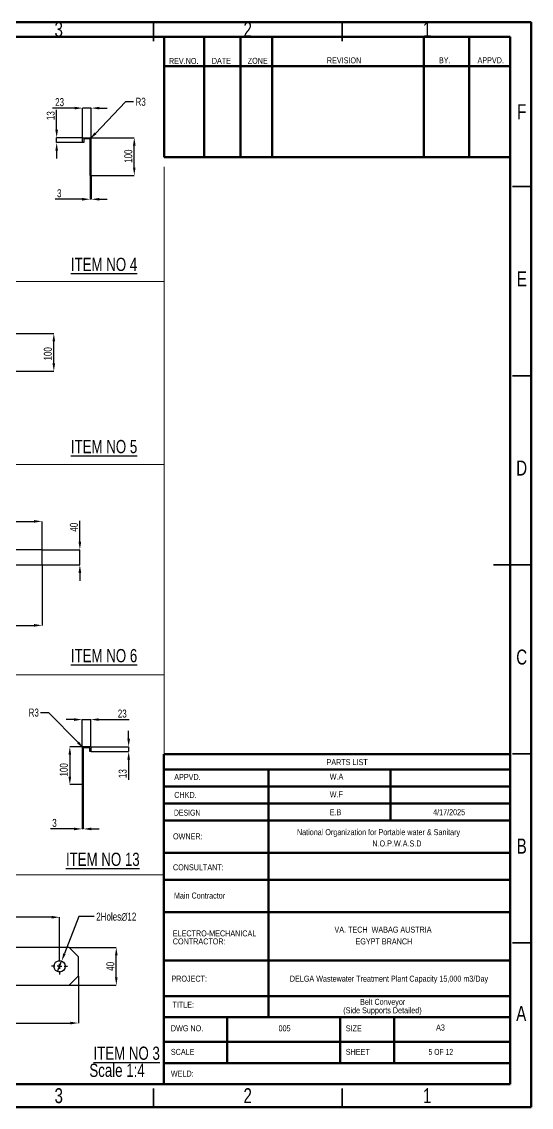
# Model space of a CAD drawing. Header units: millimetres. Extents: x 41 to 1868, y -696 to 319.
# Drawn here: x 311.5 to 446.3, y -316.7 to -29.5 of the extents above; entities that cross this region are included whole.
import ezdxf

# ---------------------------------------------------------------- set-up
doc = ezdxf.new("R2010")
doc.units = ezdxf.units.MM
doc.header["$PDSIZE"] = -1
doc.layers.add('BOLD', color=7, linetype='Continuous', lineweight=25)
doc.layers.add('FORMAT', color=7, linetype='Continuous')
doc.styles.add('SLDTEXTSTYLE0', font='TXT', dxfattribs={"width": 0.75})
doc.styles.add('SLDTEXTSTYLE8', font='TXT', dxfattribs={"width": 0.687299})
doc.styles.add('SLDTEXTSTYLE9', font='TXT', dxfattribs={"width": 0.678571})
doc.dimstyles.new('SLDDIMSTYLE17', dxfattribs={"dimtxt": 2.116667, "dimasz": 2.116667, "dimexe": 0, "dimexo": 0.625, "dimgap": 0.529167, "dimtad": 1, "dimdec": 0, "dimlfac": 10, "dimrnd": 1e-09, "dimzin": 12, "dimtxsty": 'SLDTEXTSTYLE0', "dimsah": 1, "dimcen": 2.5, "dimazin": 3, "dimtfac": 1, "dimtdec": 0, "dimtmove": 0, "dimatfit": 3, "dimfrac": 2, "dimtzin": 12})
doc.dimstyles.new('SLDDIMSTYLE19', dxfattribs={"dimtxt": 2.116667, "dimasz": 2.116667, "dimexe": 0, "dimexo": 0.625, "dimgap": 0.529167, "dimtad": 1, "dimdec": 0, "dimlfac": 10, "dimrnd": 1e-09, "dimzin": 12, "dimtxsty": 'SLDTEXTSTYLE0', "dimsah": 1, "dimcen": 0, "dimazin": 3, "dimtfac": 1, "dimtdec": 0, "dimtmove": 0, "dimatfit": 3, "dimfrac": 2, "dimtzin": 12})
doc.dimstyles.new('SLDDIMSTYLE21', dxfattribs={"dimtxt": 2.116667, "dimasz": 2.116667, "dimexe": 0, "dimexo": 0.625, "dimgap": 0.529167, "dimtad": 1, "dimdec": 0, "dimlfac": 4, "dimrnd": 1e-09, "dimzin": 12, "dimtxsty": 'SLDTEXTSTYLE0', "dimsah": 1, "dimcen": 2.5, "dimazin": 3, "dimtfac": 1, "dimtdec": 0, "dimtmove": 0, "dimatfit": 3, "dimfrac": 2, "dimtzin": 12})
doc.dimstyles.new('SLDDIMSTYLE22', dxfattribs={"dimtxt": 2.116667, "dimasz": 2.116667, "dimexe": 0, "dimexo": 0.625, "dimgap": 0.529167, "dimtad": 1, "dimdec": 0, "dimlfac": 4, "dimrnd": 1e-09, "dimzin": 12, "dimtxsty": 'SLDTEXTSTYLE0', "dimblk1": 'NONE', "dimsah": 1, "dimcen": 0, "dimazin": 3, "dimtfac": 1, "dimtdec": 0, "dimtmove": 0, "dimatfit": 3, "dimldrblk": 'NONE', "dimfrac": 2, "dimtzin": 12})
doc.dimstyles.new('SLDDIMSTYLE25', dxfattribs={"dimtxt": 2.116667, "dimasz": 2.116667, "dimexe": 0, "dimexo": 0.625, "dimgap": 0.529167, "dimtad": 1, "dimdec": 0, "dimlfac": 4, "dimrnd": 1e-09, "dimzin": 12, "dimtxsty": 'SLDTEXTSTYLE0', "dimsah": 1, "dimcen": 2.5, "dimazin": 3, "dimtfac": 1, "dimtdec": 0, "dimtmove": 0, "dimatfit": 0, "dimfrac": 2, "dimtzin": 12})
doc.dimstyles.new('SLDDIMSTYLE4', dxfattribs={"dimtxt": 2.116667, "dimasz": 2.116667, "dimexe": 0, "dimexo": 0.625, "dimgap": 0.529167, "dimtad": 1, "dimdec": 0, "dimlfac": 10, "dimrnd": 1e-09, "dimzin": 12, "dimtxsty": 'SLDTEXTSTYLE0', "dimsah": 1, "dimcen": 2.5, "dimazin": 3, "dimtfac": 1, "dimtdec": 0, "dimtmove": 0, "dimatfit": 0, "dimfrac": 2, "dimtzin": 12})

# ---------------------------------------------------------------- blocks, each defined once
blk = doc.blocks.new('SW_NOTE_0_39')
at = {"layer": 'FORMAT', "color": 0, "char_height": 3.5, "attachment_point": 2, "style": 'SLDTEXTSTYLE0'}
for s, insert in [('\\LITEM NO 3', (13.62, 4.51)), ('Scale 1:4', (11.07, -0.01))]:
    blk.add_mtext(s, dxfattribs=dict(at, insert=insert))
blk = doc.blocks.new('SW_NOTE_0_42')
at = {"color": 0, "linetype": 'Continuous', "lineweight": 0, "char_height": 1.5875, "attachment_point": 1, "style": 'SLDTEXTSTYLE0'}
for s, insert in [('ELECTRO-MECHANICAL', (0, 2.05)), ('CONTRACTOR:', (0, -0.07))]:
    blk.add_mtext(s, dxfattribs=dict(at, insert=insert))
blk = doc.blocks.new('SW_NOTE_0_43')
at = {"layer": 'BOLD', "color": 0, "char_height": 1.5875, "attachment_point": 2, "style": 'SLDTEXTSTYLE0'}
for s, insert in [('VA. TECH  WABAG AUSTRIA', (13.44, 2.05)), ('EGYPT BRANCH', (13.68, -1.07))]:
    blk.add_mtext(s, dxfattribs=dict(at, insert=insert))
blk = doc.blocks.new('*D808')
at = {"layer": 'Defpoints', "color": 0}
for p in [(329.32, -60.83), (329.52, -60.61)]:
    blk.add_point(p, dxfattribs=at)
at = {"layer": 'FORMAT', "color": 0, "lineweight": -2}
for p, q in [((338.97, -50.72), (330.99, -59.08)), ((341.09, -50.72), (338.97, -50.72))]:
    blk.add_line(p, q, dxfattribs=at)
at = {"layer": 'FORMAT', "color": 0}
blk.add_solid([(330.73, -58.84), (331.24, -59.32), (329.52, -60.61)], dxfattribs=at)
at = {"layer": 'FORMAT', "color": 0, "insert": (341.62, -49.66), "char_height": 2.117, "attachment_point": 1, "style": 'SLDTEXTSTYLE0'}
blk.add_mtext('\\A1;R3', dxfattribs=at)
blk = doc.blocks.new('*D809')
at = {"layer": 'Defpoints', "color": 0}
for p in [(329.62, -70.23), (329.92, -70.23), (329.92, -76.51)]:
    blk.add_point(p, dxfattribs=at)
at = {"layer": 'FORMAT', "color": 0, "lineweight": -2}
for p, q in [((329.62, -70.29), (329.62, -76.51)), ((329.92, -70.29), (329.92, -76.51)), ((327.5, -76.51), (320.38, -76.51)), ((329.92, -76.51), (329.62, -76.51)), ((332.03, -76.51), (334.15, -76.51))]:
    blk.add_line(p, q, dxfattribs=at)
at = {"layer": 'FORMAT', "color": 0}
for points in [[(327.5, -76.16), (327.5, -76.86), (329.62, -76.51)], [(332.03, -76.16), (332.03, -76.86), (329.92, -76.51)]]:
    blk.add_solid(points, dxfattribs=at)
at = {"layer": 'FORMAT', "color": 0, "insert": (321.44, -73.86), "char_height": 2.117, "attachment_point": 2, "style": 'SLDTEXTSTYLE0'}
blk.add_mtext('\\A1;3', dxfattribs=at)
blk = doc.blocks.new('*D810')
at = {"layer": 'Defpoints', "color": 0}
for p in [(329.92, -60.23), (341.29, -60.23), (329.92, -70.23)]:
    blk.add_point(p, dxfattribs=at)
at = {"layer": 'FORMAT', "color": 0, "lineweight": -2}
for p, q in [((329.98, -60.23), (341.29, -60.23)), ((341.29, -68.11), (341.29, -62.34)), ((329.98, -70.23), (341.29, -70.23))]:
    blk.add_line(p, q, dxfattribs=at)
at = {"layer": 'FORMAT', "color": 0}
for points in [[(340.94, -62.34), (341.64, -62.34), (341.29, -60.23)], [(340.94, -68.11), (341.64, -68.11), (341.29, -70.23)]]:
    blk.add_solid(points, dxfattribs=at)
at = {"layer": 'FORMAT', "color": 0, "insert": (338.64, -65.12), "char_height": 2.117, "attachment_point": 2, "rotation": 90, "style": 'SLDTEXTSTYLE0'}
blk.add_mtext('\\A1;100', dxfattribs=at)
blk = doc.blocks.new('*D811')
at = {"layer": 'Defpoints', "color": 0}
for p in [(327.62, -52.4), (327.62, -60.23), (329.92, -60.23)]:
    blk.add_point(p, dxfattribs=at)
at = {"layer": 'FORMAT', "color": 0, "lineweight": -2}
for p, q in [((325.5, -52.4), (319.68, -52.4)), ((327.62, -60.17), (327.62, -52.4)), ((329.92, -52.4), (327.62, -52.4)), ((329.92, -60.17), (329.92, -52.4)), ((332.03, -52.4), (334.15, -52.4))]:
    blk.add_line(p, q, dxfattribs=at)
at = {"layer": 'FORMAT', "color": 0}
for points in [[(325.5, -52.05), (325.5, -52.76), (327.62, -52.4)], [(332.03, -52.05), (332.03, -52.76), (329.92, -52.4)]]:
    blk.add_solid(points, dxfattribs=at)
at = {"layer": 'FORMAT', "color": 0, "insert": (321.53, -49.76), "char_height": 2.117, "attachment_point": 2, "style": 'SLDTEXTSTYLE0'}
blk.add_mtext('\\A1;23', dxfattribs=at)
blk = doc.blocks.new('*D812')
at = {"layer": 'Defpoints', "color": 0}
for p in [(320.75, -60.23), (327.62, -60.23), (327.62, -61.53)]:
    blk.add_point(p, dxfattribs=at)
at = {"layer": 'FORMAT', "color": 0, "lineweight": -2}
for p, q in [((320.75, -58.11), (320.75, -52.82)), ((327.55, -60.23), (320.75, -60.23)), ((320.75, -61.53), (320.75, -60.23)), ((327.55, -61.53), (320.75, -61.53)), ((320.75, -63.64), (320.75, -65.76))]:
    blk.add_line(p, q, dxfattribs=at)
at = {"layer": 'FORMAT', "color": 0}
for points in [[(320.4, -58.11), (321.1, -58.11), (320.75, -60.23)], [(320.4, -63.64), (321.1, -63.64), (320.75, -61.53)]]:
    blk.add_solid(points, dxfattribs=at)
at = {"layer": 'FORMAT', "color": 0, "insert": (318.1, -54.41), "char_height": 2.117, "attachment_point": 2, "rotation": 90, "style": 'SLDTEXTSTYLE0'}
blk.add_mtext('\\A1;13', dxfattribs=at)
blk = doc.blocks.new('*D814')
at = {"layer": 'Defpoints', "color": 0}
for p in [(310, -112.01), (320, -112.01), (310, -122.01)]:
    blk.add_point(p, dxfattribs=at)
at = {"layer": 'FORMAT', "color": 0, "lineweight": -2}
for p, q in [((310.06, -112.01), (320, -112.01)), ((320, -119.89), (320, -114.12)), ((310.06, -122.01), (320, -122.01))]:
    blk.add_line(p, q, dxfattribs=at)
at = {"layer": 'FORMAT', "color": 0}
for points in [[(319.64, -114.12), (320.35, -114.12), (320, -112.01)], [(319.64, -119.89), (320.35, -119.89), (320, -122.01)]]:
    blk.add_solid(points, dxfattribs=at)
at = {"layer": 'FORMAT', "color": 0, "insert": (317.35, -117.39), "char_height": 2.117, "attachment_point": 2, "rotation": 90, "style": 'SLDTEXTSTYLE0'}
blk.add_mtext('\\A1;100', dxfattribs=at)
blk = doc.blocks.new('*D820')
at = {"layer": 'Defpoints', "color": 0}
for p in [(66.84, -173.21), (316.89, -173.21), (316.89, -189.21)]:
    blk.add_point(p, dxfattribs=at)
at = {"layer": 'FORMAT', "color": 0, "lineweight": -2}
for p, q in [((66.84, -173.27), (66.84, -189.21)), ((316.89, -173.27), (316.89, -189.21)), ((68.96, -189.21), (314.77, -189.21))]:
    blk.add_line(p, q, dxfattribs=at)
at = {"layer": 'FORMAT', "color": 0}
for points in [[(68.96, -188.85), (68.96, -189.56), (66.84, -189.21)], [(314.77, -188.85), (314.77, -189.56), (316.89, -189.21)]]:
    blk.add_solid(points, dxfattribs=at)
at = {"layer": 'FORMAT', "color": 0, "insert": (204.74, -186.56), "char_height": 2.117, "attachment_point": 2, "style": 'SLDTEXTSTYLE0'}
blk.add_mtext('\\A1;5510', dxfattribs=at)
blk = doc.blocks.new('*D821')
at = {"layer": 'Defpoints', "color": 0}
for p in [(316.89, -169.21), (326.89, -169.21), (316.89, -173.21)]:
    blk.add_point(p, dxfattribs=at)
at = {"layer": 'FORMAT', "color": 0, "lineweight": -2}
for p, q in [((326.89, -167.09), (326.89, -161.53)), ((316.95, -169.21), (326.89, -169.21)), ((326.89, -173.21), (326.89, -169.21)), ((316.95, -173.21), (326.89, -173.21)), ((326.89, -175.32), (326.89, -177.44))]:
    blk.add_line(p, q, dxfattribs=at)
at = {"layer": 'FORMAT', "color": 0}
for points in [[(326.53, -167.09), (327.24, -167.09), (326.89, -169.21)], [(326.53, -175.32), (327.24, -175.32), (326.89, -173.21)]]:
    blk.add_solid(points, dxfattribs=at)
at = {"layer": 'FORMAT', "color": 0, "insert": (324.24, -163.25), "char_height": 2.117, "attachment_point": 2, "rotation": 90, "style": 'SLDTEXTSTYLE0'}
blk.add_mtext('\\A1;40', dxfattribs=at)
blk = doc.blocks.new('*D822')
at = {"layer": 'Defpoints', "color": 0}
for p in [(316.89, -161.71), (316.89, -169.21), (298.89, -170.36)]:
    blk.add_point(p, dxfattribs=at)
at = {"layer": 'FORMAT', "color": 0, "lineweight": -2}
for p, q in [((298.89, -170.29), (298.89, -161.71)), ((301, -161.71), (314.77, -161.71)), ((316.89, -169.14), (316.89, -161.71))]:
    blk.add_line(p, q, dxfattribs=at)
at = {"layer": 'FORMAT', "color": 0}
for points in [[(301, -161.36), (301, -162.06), (298.89, -161.71)], [(314.77, -161.36), (314.77, -162.06), (316.89, -161.71)]]:
    blk.add_solid(points, dxfattribs=at)
at = {"layer": 'FORMAT', "color": 0, "insert": (307.16, -159.06), "char_height": 2.117, "attachment_point": 2, "style": 'SLDTEXTSTYLE0'}
blk.add_mtext('\\A1;180', dxfattribs=at)
blk = doc.blocks.new('*D837')
at = {"layer": 'Defpoints', "color": 0}
for p in [(327.89, -221.69), (328.1, -221.91)]:
    blk.add_point(p, dxfattribs=at)
at = {"layer": 'FORMAT', "color": 0, "lineweight": -2}
for p, q in [((316.5, -212.27), (318.62, -212.27)), ((318.62, -212.27), (326.4, -220.18))]:
    blk.add_line(p, q, dxfattribs=at)
at = {"layer": 'FORMAT', "color": 0}
blk.add_solid([(326.65, -219.94), (326.15, -220.43), (327.89, -221.69)], dxfattribs=at)
at = {"layer": 'FORMAT', "color": 0, "insert": (313.33, -211.21), "char_height": 2.117, "attachment_point": 1, "style": 'SLDTEXTSTYLE0'}
blk.add_mtext('\\A1;R3', dxfattribs=at)
blk = doc.blocks.new('*D838')
at = {"layer": 'Defpoints', "color": 0}
for p in [(327.5, -221.31), (324.24, -231.31), (327.5, -231.31)]:
    blk.add_point(p, dxfattribs=at)
at = {"layer": 'FORMAT', "color": 0, "lineweight": -2}
for p, q in [((327.44, -221.31), (324.24, -221.31)), ((324.24, -223.42), (324.24, -229.19)), ((327.44, -231.31), (324.24, -231.31))]:
    blk.add_line(p, q, dxfattribs=at)
at = {"layer": 'FORMAT', "color": 0}
for points in [[(323.88, -223.42), (324.59, -223.42), (324.24, -221.31)], [(323.88, -229.19), (324.59, -229.19), (324.24, -231.31)]]:
    blk.add_solid(points, dxfattribs=at)
at = {"layer": 'FORMAT', "color": 0, "insert": (321.59, -227.42), "char_height": 2.117, "attachment_point": 2, "rotation": 90, "style": 'SLDTEXTSTYLE0'}
blk.add_mtext('\\A1;100', dxfattribs=at)
blk = doc.blocks.new('*D839')
at = {"layer": 'Defpoints', "color": 0}
for p in [(327.5, -214.12), (327.5, -221.31), (329.8, -221.31)]:
    blk.add_point(p, dxfattribs=at)
at = {"layer": 'FORMAT', "color": 0, "lineweight": -2}
for p, q in [((325.38, -214.12), (323.26, -214.12)), ((327.5, -221.24), (327.5, -214.12)), ((327.5, -214.12), (329.8, -214.12)), ((329.8, -221.24), (329.8, -214.12)), ((331.91, -214.12), (339.97, -214.12))]:
    blk.add_line(p, q, dxfattribs=at)
at = {"layer": 'FORMAT', "color": 0}
for points in [[(325.38, -213.77), (325.38, -214.48), (327.5, -214.12)], [(331.91, -213.77), (331.91, -214.48), (329.8, -214.12)]]:
    blk.add_solid(points, dxfattribs=at)
at = {"layer": 'FORMAT', "color": 0, "insert": (338.11, -211.48), "char_height": 2.117, "attachment_point": 2, "style": 'SLDTEXTSTYLE0'}
blk.add_mtext('\\A1;23', dxfattribs=at)
blk = doc.blocks.new('*D840')
at = {"layer": 'Defpoints', "color": 0}
for p in [(329.8, -221.31), (329.8, -222.61), (339.8, -222.61)]:
    blk.add_point(p, dxfattribs=at)
at = {"layer": 'FORMAT', "color": 0, "lineweight": -2}
for p, q in [((339.8, -219.19), (339.8, -217.07)), ((329.86, -221.31), (339.8, -221.31)), ((329.86, -222.61), (339.8, -222.61)), ((339.8, -221.31), (339.8, -222.61)), ((339.8, -224.72), (339.8, -230.02))]:
    blk.add_line(p, q, dxfattribs=at)
at = {"layer": 'FORMAT', "color": 0}
for points in [[(339.45, -219.19), (340.15, -219.19), (339.8, -221.31)], [(339.45, -224.72), (340.15, -224.72), (339.8, -222.61)]]:
    blk.add_solid(points, dxfattribs=at)
at = {"layer": 'FORMAT', "color": 0, "insert": (337.15, -228.43), "char_height": 2.117, "attachment_point": 2, "rotation": 90, "style": 'SLDTEXTSTYLE0'}
blk.add_mtext('\\A1;13', dxfattribs=at)
blk = doc.blocks.new('*D841')
at = {"layer": 'Defpoints', "color": 0}
for p in [(327.5, -231.31), (327.8, -231.31), (327.5, -243.05)]:
    blk.add_point(p, dxfattribs=at)
at = {"layer": 'FORMAT', "color": 0, "lineweight": -2}
for p, q in [((327.5, -231.37), (327.5, -243.05)), ((327.8, -231.37), (327.8, -243.05)), ((325.38, -243.05), (319.12, -243.05)), ((327.8, -243.05), (327.5, -243.05)), ((329.91, -243.05), (332.03, -243.05))]:
    blk.add_line(p, q, dxfattribs=at)
at = {"layer": 'FORMAT', "color": 0}
for points in [[(325.38, -242.7), (325.38, -243.4), (327.5, -243.05)], [(329.91, -242.7), (329.91, -243.4), (327.8, -243.05)]]:
    blk.add_solid(points, dxfattribs=at)
at = {"layer": 'FORMAT', "color": 0, "insert": (320.18, -240.4), "char_height": 2.117, "attachment_point": 2, "style": 'SLDTEXTSTYLE0'}
blk.add_mtext('\\A1;3', dxfattribs=at)
blk = doc.blocks.new('*D849')
at = {"layer": 'Defpoints', "color": 0}
for p in [(286.53, -281.89), (326.53, -281.89), (326.53, -294.39)]:
    blk.add_point(p, dxfattribs=at)
at = {"layer": 'FORMAT', "color": 0, "lineweight": -2}
for p, q in [((286.53, -281.95), (286.53, -294.39)), ((326.53, -281.95), (326.53, -294.39)), ((288.65, -294.39), (324.41, -294.39))]:
    blk.add_line(p, q, dxfattribs=at)
at = {"layer": 'FORMAT', "color": 0}
for points in [[(288.65, -294.04), (288.65, -294.74), (286.53, -294.39)], [(324.41, -294.04), (324.41, -294.74), (326.53, -294.39)]]:
    blk.add_solid(points, dxfattribs=at)
at = {"layer": 'FORMAT', "color": 0, "insert": (306.59, -291.74), "char_height": 2.117, "attachment_point": 2, "style": 'SLDTEXTSTYLE0'}
blk.add_mtext('\\A1;160', dxfattribs=at)
blk = doc.blocks.new('*D850')
at = {"layer": 'Defpoints', "color": 0}
for p in [(324.03, -274.39), (336.53, -274.39), (324.03, -284.39)]:
    blk.add_point(p, dxfattribs=at)
at = {"layer": 'FORMAT', "color": 0, "lineweight": -2}
for p, q in [((324.09, -274.39), (336.53, -274.39)), ((336.53, -282.27), (336.53, -276.5)), ((324.09, -284.39), (336.53, -284.39))]:
    blk.add_line(p, q, dxfattribs=at)
at = {"layer": 'FORMAT', "color": 0}
for points in [[(336.18, -276.5), (336.88, -276.5), (336.53, -274.39)], [(336.18, -282.27), (336.88, -282.27), (336.53, -284.39)]]:
    blk.add_solid(points, dxfattribs=at)
at = {"layer": 'FORMAT', "color": 0, "insert": (333.89, -279.38), "char_height": 2.117, "attachment_point": 2, "rotation": 90, "style": 'SLDTEXTSTYLE0'}
blk.add_mtext('\\A1;40', dxfattribs=at)
blk = doc.blocks.new('*D851')
at = {"layer": 'Defpoints', "color": 0}
for p in [(291.53, -266.4), (291.53, -277.26), (321.53, -277.26)]:
    blk.add_point(p, dxfattribs=at)
at = {"layer": 'FORMAT', "color": 0, "lineweight": -2}
for p, q in [((291.53, -277.2), (291.53, -266.4)), ((319.41, -266.4), (293.65, -266.4)), ((321.53, -277.2), (321.53, -266.4))]:
    blk.add_line(p, q, dxfattribs=at)
at = {"layer": 'FORMAT', "color": 0}
for points in [[(293.65, -266.05), (293.65, -266.75), (291.53, -266.4)], [(319.41, -266.05), (319.41, -266.75), (321.53, -266.4)]]:
    blk.add_solid(points, dxfattribs=at)
at = {"layer": 'FORMAT', "color": 0, "insert": (307.66, -263.75), "char_height": 2.117, "attachment_point": 2, "style": 'SLDTEXTSTYLE0'}
blk.add_mtext('\\A1;120', dxfattribs=at)
blk = doc.blocks.new('*D854')
at = {"layer": 'Defpoints', "color": 0}
for p in [(322.07, -277.99), (320.99, -280.79)]:
    blk.add_point(p, dxfattribs=at)
at = {"layer": 'FORMAT', "color": 0, "lineweight": -2}
for p, q in [((326.62, -266.23), (322.84, -276.01)), ((330.69, -266.23), (326.62, -266.23)), ((320.99, -280.79), (322.07, -277.99))]:
    blk.add_line(p, q, dxfattribs=at)
at = {"layer": 'FORMAT', "color": 0}
blk.add_solid([(322.51, -275.89), (323.16, -276.14), (322.07, -277.99)], dxfattribs=at)
at = {"layer": 'FORMAT', "color": 0, "insert": (331.22, -265.18), "char_height": 2.1167, "attachment_point": 1, "style": 'SLDTEXTSTYLE0'}
blk.add_mtext('\\A1;2Holes∅12', dxfattribs=at)
blk = doc.blocks.new('_None')
blk = doc.blocks.new('SW_CENTERMARKSYMBOL_63')
at = {"layer": 'FORMAT', "color": 0}
for p, q in [((-1.25, 0), (-2.125, 0)), ((0, 0), (-0.625, 0)), ((0, 1.25), (0, 2.125)), ((0, 0), (0, 0.625)), ((0, 0), (0, -0.625)), ((0, 0), (0.625, 0)), ((1.25, 0), (2.125, 0)), ((0, -1.25), (0, -2.125))]:
    blk.add_line(p, q, dxfattribs=at)

msp = doc.modelspace()

# ---------------------------------------------------------------- linework, layer by layer
at = {"color": 7, "linetype": 'Continuous', "lineweight": 70}
for p, q in [((46.3414, -29.6693), (446.3414, -29.6693)), ((446.3414, -29.6693), (446.3414, -316.6693)), ((51.3414, -33.5358), (440.7439, -33.5358)), ((440.7439, -33.5358), (440.7439, -310.5358)), ((440.7439, -310.5358), (51.3414, -310.5358)), ((446.3414, -316.6693), (46.3414, -316.6693))]:
    msp.add_line(p, q, dxfattribs=at)
at = {"color": 7, "linetype": 'Continuous', "lineweight": 35}
for p, q in [((346.3414, -34.6693), (346.3414, -29.6693)), ((396.3414, -34.6693), (396.3414, -29.6693)), ((441.3414, -73.1693), (446.3414, -73.1693)), ((441.3414, -123.1693), (446.3414, -123.1693)), ((446.3424, -173.1693), (436.3404, -173.1693)), ((441.3414, -173.1693), (446.3414, -173.1693)), ((441.3414, -223.1693), (446.3414, -223.1693)), ((441.3414, -273.1693), (446.3414, -273.1693)), ((346.3414, -311.6693), (346.3414, -316.6693)), ((396.3414, -311.6693), (396.3414, -316.6693))]:
    msp.add_line(p, q, dxfattribs=at)
at = {"color": 7, "linetype": 'Continuous', "lineweight": 50}
for p, q in [((349.1843, -33.5358), (349.1843, -65.3587)), ((359.7602, -33.5358), (359.7602, -65.222)), ((369.4196, -33.5358), (369.4196, -65.3587)), ((377.7771, -33.5358), (377.7771, -65.3587)), ((417.8937, -33.5358), (417.8937, -65.3587)), ((429.9304, -33.5358), (429.9304, -65.3587)), ((440.7439, -41.3515), (349.1843, -41.3515)), ((440.7439, -65.3587), (349.1843, -65.3587)), ((440.7439, -223.2933), (349.1461, -223.2933)), ((349.1461, -223.2933), (349.1461, -236.3083)), ((440.7439, -227.3083), (349.1461, -227.3083)), ((376.789, -231.8083), (376.789, -227.3083)), ((409.0803, -240.8083), (409.0803, -227.3083)), ((440.7439, -231.8083), (349.1461, -231.8083)), ((376.789, -236.3083), (376.789, -231.8083)), ((349.1461, -236.3083), (349.1461, -310.5358)), ((440.7439, -236.3083), (349.1461, -236.3083)), ((376.789, -240.8083), (376.789, -236.3083)), ((440.7439, -240.8083), (349.1461, -240.8083)), ((376.789, -292.8439), (376.789, -240.8083)), ((440.7439, -249.4023), (349.1461, -249.4023)), ((440.7439, -256.5538), (349.1461, -256.5538)), ((440.7439, -265.0279), (349.1461, -265.0279)), ((440.7439, -277.8383), (349.1461, -277.8383)), ((440.7439, -287.3021), (349.1461, -287.3021)), ((349.1461, -292.8439), (440.7439, -292.8439)), ((365.8986, -305.0358), (365.8986, -292.8439)), ((395.7812, -305.0358), (395.7812, -292.8439)), ((410.0517, -305.0358), (410.0517, -292.8439)), ((349.1461, -299.372), (440.7439, -299.372)), ((349.1461, -305.0358), (440.7439, -305.0358))]:
    msp.add_line(p, q, dxfattribs=at)
at = {"color": 7, "linetype": 'Continuous', "lineweight": 25}
for p, q in [((327.6169, -61.5276), (327.6169, -60.2276)), ((327.6169, -60.2276), (329.9169, -60.2276)), ((329.9169, -70.2276), (329.9169, -60.2276)), ((327.9169, -61.5276), (327.6169, -61.5276)), ((329.6169, -60.5276), (327.9169, -60.5276)), ((327.9169, -60.5276), (327.9169, -61.5276)), ((329.6169, -70.2276), (329.6169, -60.5276)), ((329.6169, -70.2276), (329.9169, -70.2276)), ((316.8857, -169.207), (199.3316, -169.207)), ((316.8857, -173.207), (316.8857, -169.207)), ((199.3316, -173.207), (316.8857, -173.207)), ((329.7983, -221.3067), (327.4983, -221.3067)), ((327.4983, -221.3067), (327.4983, -231.3067)), ((329.4983, -221.6067), (327.7983, -221.6067)), ((327.7983, -221.6067), (327.7983, -231.3067)), ((329.4983, -222.6067), (329.4983, -221.6067)), ((329.7983, -222.6067), (329.4983, -222.6067)), ((329.7983, -221.3067), (329.7983, -222.6067)), ((327.7983, -231.3067), (327.4983, -231.3067)), ((324.0312, -274.3881), (289.0312, -274.3881)), ((326.5312, -276.8881), (324.0312, -274.3881)), ((326.5312, -281.8881), (326.5312, -276.8881)), ((324.0312, -284.3881), (326.5312, -281.8881)), ((289.0312, -284.3881), (324.0312, -284.3881))]:
    msp.add_line(p, q, dxfattribs=at)
at = {"color": 7, "linetype": 'Continuous', "lineweight": 18}
for p, q in [((328.9836, -60.5276), (329.3169, -60.5276)), ((329.6169, -60.8276), (329.6169, -61.1276)), ((349.1843, -67.9076), (349.2254, -227.3439)), ((52.1299, -98.2709), (349.1921, -98.2709)), ((51.4803, -146.7634), (349.2046, -146.6866)), ((51.3442, -202.2503), (349.2189, -202.2503)), ((327.7983, -221.9067), (327.7983, -222.1637)), ((328.2989, -221.6067), (328.0983, -221.6067)), ((349.2254, -255.2037), (51.454, -255.2037))]:
    msp.add_line(p, q, dxfattribs=at)
at = {"color": 7, "linetype": 'Continuous', "lineweight": 0}
for p, q in [((329.4169, -60.5276), (329.7169, -60.5276)), ((329.6169, -60.7276), (329.6169, -60.4276)), ((327.9983, -221.6067), (327.6983, -221.6067)), ((327.7983, -221.8067), (327.7983, -221.5067))]:
    msp.add_line(p, q, dxfattribs=at)
at = {"color": 7, "linetype": 'Continuous', "lineweight": 25}
msp.add_circle((321.5312, -279.3881), 1.5, dxfattribs=at)
at = {"color": 7, "linetype": 'Continuous', "lineweight": 18}
for centre, start, end in [((329.3169, -60.8276), 0, 90), ((328.0983, -221.9067), 90, 180)]:
    msp.add_arc(centre, 0.3, start, end, dxfattribs=at)

# ---------------------------------------------------------------- block references
at = {"color": 7, "linetype": 'Continuous', "lineweight": 0}
msp.add_blockref('SW_NOTE_0_42', (351.4807, -271.9358), dxfattribs=at)
at = {"layer": 'BOLD'}
msp.add_blockref('SW_NOTE_0_43', (393.6609, -270.9358), dxfattribs=at)
at = {"layer": 'FORMAT'}
for name, p in [('SW_CENTERMARKSYMBOL_63', (321.5312, -279.3881)), ('SW_NOTE_0_39', (325.6579, -305.1241))]:
    msp.add_blockref(name, p, dxfattribs=at)

# ---------------------------------------------------------------- texts
at = {"color": 7, "linetype": 'Continuous', "lineweight": 0}
for s, insert, char_height, attachment_point, style in [('3', (321.3014, -29.6091), 3.9688, 2, 'SLDTEXTSTYLE0'), ('2', (371.3014, -29.6091), 3.9688, 2, 'SLDTEXTSTYLE0'), ('1', (418.8014, -29.6091), 3.9688, 2, 'SLDTEXTSTYLE0'), ('REV.NO.', (350.4575, -39.1332), 1.5875, 1, 'SLDTEXTSTYLE0'), ('DATE', (361.8104, -39.1039), 1.5875, 1, 'SLDTEXTSTYLE0'), ('ZONE', (371.3088, -39.1039), 1.5875, 1, 'SLDTEXTSTYLE0'), ('REVISION', (392.2493, -38.9768), 1.5875, 1, 'SLDTEXTSTYLE0'), ('BY.', (421.9025, -38.9475), 1.5875, 1, 'SLDTEXTSTYLE0'), ('APPVD.', (432.1134, -38.9475), 1.5875, 1, 'SLDTEXTSTYLE0'), ('F', (443.7991, -51.3591), 3.9688, 2, 'SLDTEXTSTYLE0'), ('E', (443.8492, -95.6091), 3.9688, 2, 'SLDTEXTSTYLE0'), ('D', (443.7941, -145.6091), 3.9688, 2, 'SLDTEXTSTYLE0'), ('C', (443.8001, -195.6091), 3.9688, 2, 'SLDTEXTSTYLE0'), ('PARTS LIST', (392.158, -224.5841), 1.5875, 1, 'SLDTEXTSTYLE0'), ('APPVD.', (351.8733, -228.5196), 1.5875, 1, 'SLDTEXTSTYLE0'), ('W.A', (393.0067, -228.3877), 1.5875, 1, 'SLDTEXTSTYLE0'), ('CHKD.', (351.8733, -233.2533), 1.5875, 1, 'SLDTEXTSTYLE0'), ('W.F', (393.0067, -233.1214), 1.5875, 1, 'SLDTEXTSTYLE0'), ('DESIGN', (351.787, -237.9551), 1.5875, 1, 'SLDTEXTSTYLE8'), ('E.B', (393.0067, -237.8232), 1.5875, 1, 'SLDTEXTSTYLE0'), ('OWNER:', (351.5417, -244.2132), 1.5875, 1, 'SLDTEXTSTYLE0'), ('B', (443.812, -245.6091), 3.9688, 2, 'SLDTEXTSTYLE0'), ('CONSULTANT:', (351.5229, -252.4081), 1.5875, 1, 'SLDTEXTSTYLE0'), ('Main Contractor', (351.787, -259.8744), 1.5875, 1, 'SLDTEXTSTYLE0'), ('PROJECT:', (351.1204, -281.8556), 1.5875, 1, 'SLDTEXTSTYLE0'), ('TITLE:', (351.3904, -288.7191), 1.5875, 1, 'SLDTEXTSTYLE0'), ('A', (443.6811, -289.8591), 3.9688, 2, 'SLDTEXTSTYLE0'), ('(Side Supports Detailed)', (406.9658, -290.2225), 1.5875, 2, 'SLDTEXTSTYLE0'), ('DWG NO.', (350.9729, -294.9857), 1.5875, 1, 'SLDTEXTSTYLE0'), ('005', (379.4645, -294.9857), 1.5875, 1, 'SLDTEXTSTYLE0'), ('SIZE', (397.2487, -294.9857), 1.5875, 1, 'SLDTEXTSTYLE0'), ('A3', (421.1436, -294.7813), 1.5875, 1, 'SLDTEXTSTYLE0'), ('SCALE', (350.9729, -301.2221), 1.5875, 1, 'SLDTEXTSTYLE0'), ('SHEET', (397.2487, -301.2221), 1.5875, 1, 'SLDTEXTSTYLE0'), ('5 OF 12', (419.1499, -301.2221), 1.5875, 1, 'SLDTEXTSTYLE9'), ('WELD:', (350.9729, -306.9618), 1.5875, 1, 'SLDTEXTSTYLE0'), ('3', (321.3014, -311.6091), 3.9688, 2, 'SLDTEXTSTYLE0'), ('2', (371.3014, -311.6091), 3.9688, 2, 'SLDTEXTSTYLE0'), ('1', (418.8014, -311.6091), 3.9688, 2, 'SLDTEXTSTYLE0')]:
    msp.add_mtext(s, dxfattribs=dict(at, insert=insert, char_height=char_height, attachment_point=attachment_point, style=style))
at = {"layer": 'BOLD', "char_height": 1.5875, "style": 'SLDTEXTSTYLE0'}
for s, insert, attachment_point in [('National Organization for Portable water & Sanitary', (384.3249, -243.1045), 1), ('Belt Conveyor', (407.0153, -287.9885), 2)]:
    msp.add_mtext(s, dxfattribs=dict(at, insert=insert, attachment_point=attachment_point))
at = {"layer": 'FORMAT', "style": 'SLDTEXTSTYLE0'}
for s, insert, char_height, attachment_point in [('\\LITEM NO 4', (324.5184, -91.9808), 3.5, 1), ('\\LITEM NO 5', (324.5184, -140.1691), 3.5, 1), ('\\LITEM NO 6', (324.5184, -195.4612), 3.5, 1), ('4/17/2025', (420.3675, -237.8232), 1.5875, 1), ('N.O.P.W.A.S.D', (404.2818, -246.1015), 1.5875, 1), ('\\LITEM NO 13', (323.2107, -249.3302), 3.5, 1), ('DELGA Wastewater Treatment Plant Capacity 15,000 m3/Day', (408.6849, -281.8556), 1.5875, 2)]:
    msp.add_mtext(s, dxfattribs=dict(at, insert=insert, char_height=char_height, attachment_point=attachment_point))

# ---------------------------------------------------------------- dimensions: what is measured, and where the dimension line sits
at = {"layer": 'FORMAT'}
for base, p1, p2, dimstyle, picture, middle in [((327.6169, -52.4042), (329.9169, -60.2276), (327.6169, -60.2276), 'SLDDIMSTYLE4', '*D811', (321.5315, -52.4042)), ((329.9169, -76.5099), (329.6169, -70.2276), (329.9169, -70.2276), 'SLDDIMSTYLE4', '*D809', (321.438, -76.5099)), ((316.8857, -161.7102), (298.8857, -170.357), (316.8857, -169.207), 'SLDDIMSTYLE17', '*D822', (307.1627, -161.7102)), ((327.4983, -214.1245), (329.7983, -221.3067), (327.4983, -221.3067), 'SLDDIMSTYLE4', '*D839', (338.1148, -214.1245)), ((327.4983, -243.0503), (327.7983, -231.3067), (327.4983, -231.3067), 'SLDDIMSTYLE4', '*D841', (320.1819, -243.0503)), ((291.5312, -266.3983), (321.5312, -277.2631), (291.5312, -277.2631), 'SLDDIMSTYLE21', '*D851', (307.6587, -266.3983)), ((326.5312, -294.3881), (286.5312, -281.8881), (326.5312, -281.8881), 'SLDDIMSTYLE21', '*D849', (306.5916, -294.3881))]:
    dim = msp.add_linear_dim(base=base, p1=p1, p2=p2, dimstyle=dimstyle, dxfattribs=at)
    dim.commit()
    dim.dimension.update_dxf_attribs({"geometry": picture, "text_midpoint": middle, "dimtype": 160})
for center, mpoint, picture, middle in [((329.3169, -60.8276), (329.5241, -60.6107), '*D808', (342.9402, -50.7226)), ((328.0983, -221.9067), (327.8879, -221.6929), '*D837', (314.6486, -212.2704))]:
    dim = msp.add_radius_dim(center=center, mpoint=mpoint, dimstyle='SLDDIMSTYLE19', dxfattribs=at)
    dim.commit()
    dim.dimension.update_dxf_attribs({"geometry": picture, "text_midpoint": middle, "dimtype": 164})
for base, p1, p2, dimstyle, picture, middle in [((320.748, -60.2276), (327.6169, -61.5276), (327.6169, -60.2276), 'SLDDIMSTYLE4', '*D812', (320.748, -54.4068)), ((341.2896, -60.2276), (329.9169, -70.2276), (329.9169, -60.2276), 'SLDDIMSTYLE4', '*D810', (341.2896, -65.1221)), ((319.9959, -112.0059), (309.9959, -122.0059), (309.9959, -112.0059), 'SLDDIMSTYLE4', '*D814', (319.9959, -117.3917)), ((326.8857, -169.207), (316.8857, -173.207), (316.8857, -169.207), 'SLDDIMSTYLE4', '*D821', (326.8857, -163.2539)), ((339.7983, -222.6067), (329.7983, -221.3067), (329.7983, -222.6067), 'SLDDIMSTYLE4', '*D840', (339.7983, -228.4275)), ((324.2368, -231.3067), (327.4983, -221.3067), (327.4983, -231.3067), 'SLDDIMSTYLE4', '*D838', (324.2368, -227.4183)), ((336.5312, -274.3881), (324.0312, -284.3881), (324.0312, -274.3881), 'SLDDIMSTYLE25', '*D850', (336.5312, -279.3809))]:
    dim = msp.add_linear_dim(base=base, p1=p1, p2=p2, angle=90, dimstyle=dimstyle, dxfattribs=at)
    dim.commit()
    dim.dimension.update_dxf_attribs({"geometry": picture, "text_midpoint": middle, "dimtype": 160})
dim = msp.add_linear_dim(base=(316.8857, -189.207), p1=(66.8439, -173.207), p2=(316.8857, -173.207), text='5510', dimstyle='SLDDIMSTYLE17', dxfattribs=at)
dim.commit()
dim.dimension.update_dxf_attribs({"geometry": '*D820', "text_midpoint": (204.7371, -189.207), "dimtype": 160})
dim = msp.add_diameter_dim_2p(p1=(320.9904, -280.7872), p2=(322.072, -277.989), text='2Holes<>', dimstyle='SLDDIMSTYLE22', dxfattribs=at)
dim.commit()
dim.dimension.update_dxf_attribs({"geometry": '*D854', "text_midpoint": (337.4409, -266.234), "dimtype": 163})

doc.saveas('drawing.dxf')
